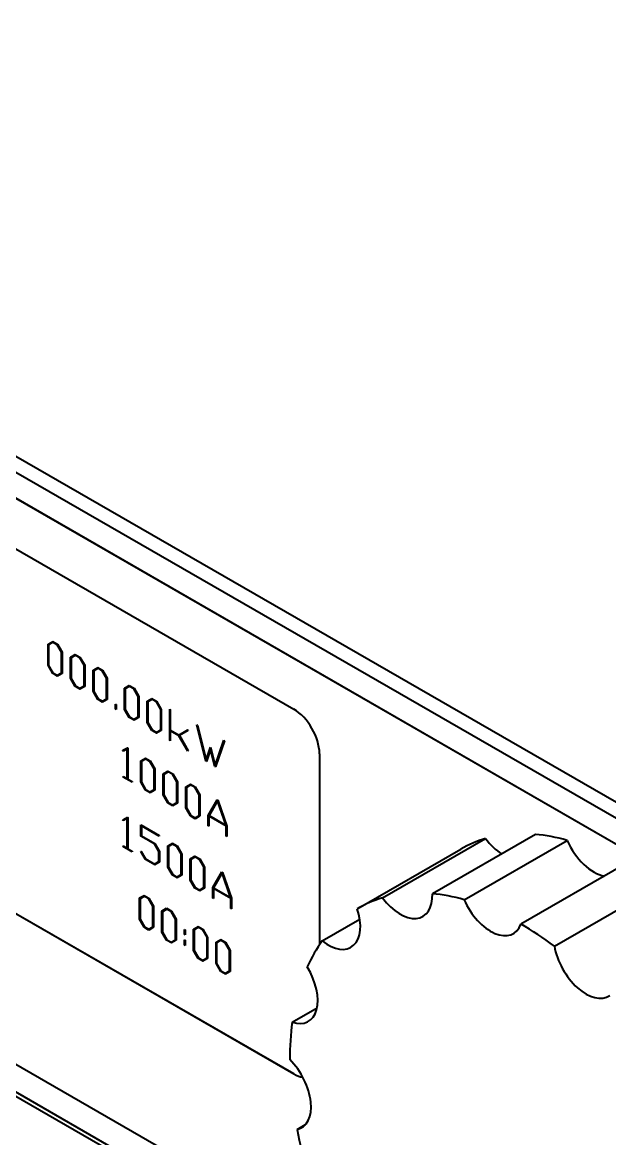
# Model space of a CAD drawing. Header units: inches. Extents: x 0 to 4752, y 0 to 3360.
# Drawn here: x 3830.48 to 3856.3, y 2551.53 to 2600.56 of the extents above; entities that cross this region are included whole.
import ezdxf

# ---------------------------------------------------------------- set-up
doc = ezdxf.new("R2010")
doc.units = ezdxf.units.IN
doc.header["$MEASUREMENT"] = 0
doc.layers.add('POWER SUPPLY CASE OUTLINE$0$가시적인 것(ISO)', color=3, linetype='Continuous', lineweight=40)
doc.layers.add('POWER SUPPLY CASE OUTLINE$0$가시적인 좁은 것(ISO)', color=3, linetype='Continuous', lineweight=35)

msp = doc.modelspace()

# ---------------------------------------------------------------- linework, layer by layer
at = {"layer": 'POWER SUPPLY CASE OUTLINE$0$가시적인 것(ISO)'}
for p, q in [((3757.11, 2623.593), (3974.334, 2498.503)), ((3972.979, 2498.565), (3757.905, 2622.417)), ((3846.761, 2543.844), (3757.11, 2595.47)), ((3757.905, 2595.209), (3846.513, 2544.183)), ((3856.948, 2564.249), (3808.245, 2592.295)), ((3808.251, 2592.298), (3856.954, 2564.252)), ((3809.037, 2589.615), (3842.413, 2570.395)), ((3842.413, 2554.371), (3809.037, 2573.591)), ((3809.043, 2573.594), (3842.419, 2554.375)), ((3831.615, 2573.247), (3831.821, 2573.366)), ((3831.621, 2573.25), (3831.615, 2573.247)), ((3831.615, 2572.32), (3831.615, 2573.247)), ((3831.621, 2573.25), (3831.821, 2573.366)), ((3831.621, 2572.323), (3831.621, 2573.25)), ((3831.831, 2573.331), (3831.642, 2573.22)), ((3831.642, 2573.22), (3831.642, 2572.316)), ((3831.821, 2573.366), (3832.029, 2573.247)), ((3831.837, 2573.334), (3831.831, 2573.331)), ((3832.019, 2573.222), (3831.831, 2573.331)), ((3832.025, 2573.226), (3831.837, 2573.334)), ((3832.025, 2573.226), (3832.019, 2573.222)), ((3832.209, 2572.893), (3832.019, 2573.222)), ((3832.215, 2572.897), (3832.025, 2573.226)), ((3832.029, 2573.247), (3832.235, 2572.89)), ((3832.215, 2572.897), (3832.209, 2572.893)), ((3832.209, 2571.989), (3832.209, 2572.893)), ((3832.215, 2571.993), (3832.215, 2572.897)), ((3832.235, 2572.89), (3832.235, 2571.963)), ((3832.605, 2572.677), (3832.811, 2572.796)), ((3832.611, 2572.68), (3832.605, 2572.677)), ((3832.605, 2571.75), (3832.605, 2572.677)), ((3832.611, 2572.68), (3832.811, 2572.796)), ((3832.611, 2571.753), (3832.611, 2572.68)), ((3832.821, 2572.761), (3832.632, 2572.65)), ((3832.632, 2572.65), (3832.632, 2571.746)), ((3832.811, 2572.796), (3833.019, 2572.677)), ((3832.827, 2572.764), (3832.821, 2572.761)), ((3833.009, 2572.652), (3832.821, 2572.761)), ((3833.015, 2572.656), (3832.827, 2572.764)), ((3833.015, 2572.656), (3833.009, 2572.652)), ((3833.199, 2572.323), (3833.009, 2572.652)), ((3833.205, 2572.327), (3833.015, 2572.656)), ((3833.019, 2572.677), (3833.225, 2572.32)), ((3831.621, 2572.323), (3831.615, 2572.32)), ((3831.821, 2571.964), (3831.615, 2572.32)), ((3831.827, 2571.967), (3831.621, 2572.323)), ((3831.642, 2572.316), (3831.831, 2571.988)), ((3833.205, 2572.327), (3833.199, 2572.323)), ((3833.199, 2571.419), (3833.199, 2572.323)), ((3833.205, 2571.422), (3833.205, 2572.327)), ((3833.225, 2572.32), (3833.225, 2571.393)), ((3833.595, 2572.107), (3833.801, 2572.226)), ((3833.601, 2572.11), (3833.595, 2572.107)), ((3833.595, 2571.18), (3833.595, 2572.107)), ((3833.601, 2572.11), (3833.801, 2572.226)), ((3833.601, 2571.183), (3833.601, 2572.11)), ((3833.811, 2572.191), (3833.622, 2572.08)), ((3833.622, 2572.08), (3833.622, 2571.176)), ((3833.801, 2572.226), (3834.009, 2572.107)), ((3833.817, 2572.194), (3833.811, 2572.191)), ((3833.999, 2572.082), (3833.811, 2572.191)), ((3834.005, 2572.086), (3833.817, 2572.194)), ((3834.005, 2572.086), (3833.999, 2572.082)), ((3834.189, 2571.753), (3833.999, 2572.082)), ((3834.195, 2571.756), (3834.005, 2572.086)), ((3834.009, 2572.107), (3834.215, 2571.75)), ((3831.827, 2571.967), (3831.821, 2571.964)), ((3832.029, 2571.844), (3831.821, 2571.964)), ((3832.035, 2571.848), (3831.827, 2571.967)), ((3831.831, 2571.988), (3832.019, 2571.88)), ((3832.019, 2571.88), (3832.209, 2571.989)), ((3832.235, 2571.963), (3832.029, 2571.844)), ((3832.035, 2571.848), (3832.029, 2571.844)), ((3832.215, 2571.993), (3832.209, 2571.989)), ((3832.611, 2571.753), (3832.605, 2571.75)), ((3832.811, 2571.394), (3832.605, 2571.75)), ((3832.817, 2571.397), (3832.611, 2571.753)), ((3832.632, 2571.746), (3832.821, 2571.418)), ((3834.195, 2571.756), (3834.189, 2571.753)), ((3834.189, 2570.849), (3834.189, 2571.753)), ((3834.195, 2570.852), (3834.195, 2571.756)), ((3834.215, 2571.75), (3834.215, 2570.823)), ((3832.817, 2571.397), (3832.811, 2571.394)), ((3833.019, 2571.274), (3832.811, 2571.394)), ((3833.025, 2571.278), (3832.817, 2571.397)), ((3832.821, 2571.418), (3833.009, 2571.31)), ((3833.009, 2571.31), (3833.199, 2571.419)), ((3833.225, 2571.393), (3833.019, 2571.274)), ((3833.025, 2571.278), (3833.019, 2571.274)), ((3833.205, 2571.422), (3833.199, 2571.419)), ((3833.601, 2571.183), (3833.595, 2571.18)), ((3833.801, 2570.824), (3833.595, 2571.18)), ((3833.807, 2570.827), (3833.601, 2571.183)), ((3833.622, 2571.176), (3833.811, 2570.848)), ((3834.981, 2571.309), (3835.187, 2571.428)), ((3834.987, 2571.312), (3834.981, 2571.309)), ((3834.981, 2570.381), (3834.981, 2571.309)), ((3834.987, 2571.312), (3835.187, 2571.428)), ((3834.987, 2570.385), (3834.987, 2571.312)), ((3835.197, 2571.392), (3835.008, 2571.282)), ((3835.008, 2571.282), (3835.008, 2570.378)), ((3835.187, 2571.428), (3835.395, 2571.308)), ((3835.203, 2571.396), (3835.197, 2571.392)), ((3835.385, 2571.284), (3835.197, 2571.392)), ((3835.391, 2571.287), (3835.203, 2571.396)), ((3835.391, 2571.287), (3835.385, 2571.284)), ((3835.575, 2570.955), (3835.385, 2571.284)), ((3835.581, 2570.958), (3835.391, 2571.287)), ((3835.395, 2571.308), (3835.601, 2570.952)), ((3833.807, 2570.827), (3833.801, 2570.824)), ((3834.009, 2570.704), (3833.801, 2570.824)), ((3834.015, 2570.707), (3833.807, 2570.827)), ((3833.811, 2570.848), (3833.999, 2570.74)), ((3833.999, 2570.74), (3834.189, 2570.849)), ((3834.215, 2570.823), (3834.009, 2570.704)), ((3834.015, 2570.707), (3834.009, 2570.704)), ((3834.195, 2570.852), (3834.189, 2570.849)), ((3834.585, 2570.615), (3834.612, 2570.6)), ((3834.585, 2570.386), (3834.585, 2570.615)), ((3834.591, 2570.39), (3834.591, 2570.612)), ((3834.612, 2570.6), (3834.612, 2570.371)), ((3835.581, 2570.958), (3835.575, 2570.955)), ((3835.575, 2570.051), (3835.575, 2570.955)), ((3835.581, 2570.054), (3835.581, 2570.958)), ((3835.601, 2570.952), (3835.601, 2570.024)), ((3835.971, 2570.739), (3836.177, 2570.858)), ((3835.977, 2570.742), (3835.971, 2570.739)), ((3835.971, 2569.811), (3835.971, 2570.739)), ((3835.977, 2570.742), (3836.177, 2570.858)), ((3835.977, 2569.815), (3835.977, 2570.742)), ((3836.187, 2570.822), (3835.998, 2570.712)), ((3835.998, 2570.712), (3835.998, 2569.807)), ((3836.177, 2570.858), (3836.385, 2570.738)), ((3836.193, 2570.826), (3836.187, 2570.822)), ((3836.375, 2570.714), (3836.187, 2570.822)), ((3836.381, 2570.717), (3836.193, 2570.826)), ((3836.381, 2570.717), (3836.375, 2570.714)), ((3836.565, 2570.385), (3836.375, 2570.714)), ((3836.571, 2570.388), (3836.381, 2570.717)), ((3836.385, 2570.738), (3836.591, 2570.382)), ((3834.591, 2570.39), (3834.585, 2570.386)), ((3834.612, 2570.371), (3834.585, 2570.386)), ((3834.612, 2570.377), (3834.591, 2570.39)), ((3834.987, 2570.385), (3834.981, 2570.381)), ((3835.187, 2570.026), (3834.981, 2570.381)), ((3835.193, 2570.029), (3834.987, 2570.385)), ((3835.008, 2570.378), (3835.197, 2570.05)), ((3835.197, 2570.05), (3835.385, 2569.942)), ((3835.385, 2569.942), (3835.575, 2570.051)), ((3835.581, 2570.054), (3835.575, 2570.051)), ((3836.571, 2570.388), (3836.565, 2570.385)), ((3836.565, 2569.481), (3836.565, 2570.385)), ((3836.571, 2569.484), (3836.571, 2570.388)), ((3836.591, 2570.382), (3836.591, 2569.454)), ((3836.961, 2569.018), (3836.961, 2570.392)), ((3836.961, 2570.392), (3836.988, 2570.376)), ((3836.967, 2569.021), (3836.967, 2570.388)), ((3836.988, 2570.376), (3836.988, 2569.476)), ((3835.193, 2570.029), (3835.187, 2570.026)), ((3835.395, 2569.906), (3835.187, 2570.026)), ((3835.401, 2569.909), (3835.193, 2570.029)), ((3835.601, 2570.024), (3835.395, 2569.906)), ((3835.401, 2569.909), (3835.395, 2569.906)), ((3835.977, 2569.815), (3835.971, 2569.811)), ((3836.177, 2569.456), (3835.971, 2569.811)), ((3836.183, 2569.459), (3835.977, 2569.815)), ((3835.998, 2569.807), (3836.187, 2569.48)), ((3838.149, 2569.701), (3838.176, 2569.697)), ((3838.545, 2568.106), (3838.149, 2569.701)), ((3838.551, 2568.109), (3838.156, 2569.7)), ((3838.176, 2569.697), (3838.558, 2568.147)), ((3836.183, 2569.459), (3836.177, 2569.456)), ((3836.385, 2569.336), (3836.177, 2569.456)), ((3836.391, 2569.339), (3836.183, 2569.459)), ((3836.187, 2569.48), (3836.375, 2569.372)), ((3836.375, 2569.372), (3836.565, 2569.481)), ((3836.591, 2569.454), (3836.385, 2569.336)), ((3836.391, 2569.339), (3836.385, 2569.336)), ((3836.571, 2569.484), (3836.565, 2569.481)), ((3836.988, 2569.476), (3837.365, 2569.258)), ((3836.994, 2569.449), (3836.988, 2569.445)), ((3837.365, 2569.228), (3836.988, 2569.445)), ((3836.988, 2569.445), (3836.988, 2569.003)), ((3837.371, 2569.232), (3836.994, 2569.449)), ((3837.365, 2569.258), (3837.756, 2569.488)), ((3837.371, 2569.262), (3837.365, 2569.258)), ((3837.371, 2569.232), (3837.365, 2569.228)), ((3837.756, 2568.55), (3837.365, 2569.228)), ((3837.371, 2569.262), (3837.756, 2569.488)), ((3837.762, 2568.553), (3837.371, 2569.232)), ((3837.775, 2569.454), (3837.388, 2569.23)), ((3837.388, 2569.23), (3837.775, 2568.561)), ((3837.756, 2569.488), (3837.775, 2569.454)), ((3834.9, 2568.585), (3835.103, 2568.701)), ((3834.92, 2568.551), (3834.9, 2568.585)), ((3834.925, 2568.554), (3834.905, 2568.588)), ((3835.095, 2568.654), (3834.92, 2568.551)), ((3835.1, 2568.658), (3835.095, 2568.654)), ((3835.095, 2567.333), (3835.095, 2568.654)), ((3835.1, 2567.336), (3835.1, 2568.658)), ((3835.103, 2568.701), (3835.121, 2568.69)), ((3835.121, 2568.69), (3835.121, 2567.318)), ((3836.967, 2569.021), (3836.961, 2569.018)), ((3836.988, 2569.003), (3836.961, 2569.018)), ((3836.988, 2569.009), (3836.967, 2569.021)), ((3838.558, 2568.147), (3838.755, 2568.719)), ((3838.564, 2568.15), (3838.757, 2568.712)), ((3838.755, 2568.623), (3838.572, 2568.091)), ((3838.755, 2568.719), (3838.954, 2567.919)), ((3838.761, 2568.627), (3838.755, 2568.623)), ((3838.94, 2567.879), (3838.755, 2568.623)), ((3838.946, 2567.882), (3838.761, 2568.627)), ((3838.954, 2567.919), (3839.336, 2569.029)), ((3838.96, 2567.922), (3839.339, 2569.025)), ((3839.363, 2569.002), (3838.967, 2567.863)), ((3839.336, 2569.029), (3839.363, 2569.002)), ((3835.689, 2568.125), (3835.895, 2568.245)), ((3835.694, 2568.128), (3835.689, 2568.125)), ((3835.689, 2567.198), (3835.689, 2568.125)), ((3835.694, 2568.128), (3835.895, 2568.245)), ((3835.694, 2567.201), (3835.694, 2568.128)), ((3835.905, 2568.209), (3835.716, 2568.098)), ((3835.716, 2568.098), (3835.716, 2567.194)), ((3835.895, 2568.245), (3836.103, 2568.125)), ((3835.91, 2568.212), (3835.905, 2568.209)), ((3836.093, 2568.101), (3835.905, 2568.209)), ((3836.098, 2568.104), (3835.91, 2568.212)), ((3836.098, 2568.104), (3836.093, 2568.101)), ((3836.283, 2567.772), (3836.093, 2568.101)), ((3836.288, 2567.775), (3836.098, 2568.104)), ((3836.103, 2568.125), (3836.309, 2567.768)), ((3837.775, 2568.561), (3837.756, 2568.55)), ((3838.551, 2568.109), (3838.545, 2568.106)), ((3838.572, 2568.091), (3838.545, 2568.106)), ((3838.574, 2568.096), (3838.551, 2568.109)), ((3838.564, 2568.15), (3838.558, 2568.147)), ((3843.544, 2568.436), (3843.544, 2560.042)), ((3836.288, 2567.775), (3836.283, 2567.772)), ((3836.283, 2566.867), (3836.283, 2567.772)), ((3836.288, 2566.871), (3836.288, 2567.775)), ((3836.309, 2567.768), (3836.309, 2566.841)), ((3836.679, 2567.555), (3836.885, 2567.675)), ((3836.684, 2567.558), (3836.885, 2567.675)), ((3836.895, 2567.639), (3836.706, 2567.528)), ((3836.885, 2567.675), (3837.092, 2567.555)), ((3836.9, 2567.642), (3836.895, 2567.639)), ((3837.082, 2567.531), (3836.895, 2567.639)), ((3837.088, 2567.534), (3836.9, 2567.642)), ((3838.946, 2567.882), (3838.94, 2567.879)), ((3838.967, 2567.863), (3838.94, 2567.879)), ((3838.969, 2567.869), (3838.946, 2567.882)), ((3838.96, 2567.922), (3838.954, 2567.919)), ((3808.245, 2567.441), (3844.343, 2546.654)), ((3834.91, 2567.41), (3834.91, 2567.44)), ((3834.91, 2567.44), (3835.095, 2567.333)), ((3834.915, 2567.413), (3834.91, 2567.41)), ((3835.306, 2567.181), (3834.91, 2567.41)), ((3834.915, 2567.413), (3834.915, 2567.436)), ((3835.306, 2567.188), (3834.915, 2567.413)), ((3835.1, 2567.336), (3835.095, 2567.333)), ((3835.121, 2567.318), (3835.306, 2567.212)), ((3835.306, 2567.212), (3835.306, 2567.181)), ((3835.694, 2567.201), (3835.689, 2567.198)), ((3835.895, 2566.842), (3835.689, 2567.198)), ((3835.9, 2566.846), (3835.694, 2567.201)), ((3835.716, 2567.194), (3835.905, 2566.867)), ((3836.684, 2567.558), (3836.679, 2567.555)), ((3836.679, 2566.628), (3836.679, 2567.555)), ((3836.684, 2566.631), (3836.684, 2567.558)), ((3836.706, 2567.528), (3836.706, 2566.624)), ((3837.088, 2567.534), (3837.082, 2567.531)), ((3837.272, 2567.201), (3837.082, 2567.531)), ((3837.278, 2567.205), (3837.088, 2567.534)), ((3837.092, 2567.555), (3837.298, 2567.198)), ((3837.278, 2567.205), (3837.272, 2567.201)), ((3837.272, 2566.297), (3837.272, 2567.201)), ((3837.278, 2566.301), (3837.278, 2567.205)), ((3837.298, 2567.198), (3837.298, 2566.271)), ((3837.668, 2566.985), (3837.874, 2567.105)), ((3837.674, 2566.988), (3837.874, 2567.105)), ((3837.874, 2567.105), (3838.082, 2566.985)), ((3835.9, 2566.846), (3835.895, 2566.842)), ((3836.103, 2566.723), (3835.895, 2566.842)), ((3836.108, 2566.726), (3835.9, 2566.846)), ((3835.905, 2566.867), (3836.093, 2566.758)), ((3836.093, 2566.758), (3836.283, 2566.867)), ((3836.309, 2566.841), (3836.103, 2566.723)), ((3836.108, 2566.726), (3836.103, 2566.723)), ((3836.288, 2566.871), (3836.283, 2566.867)), ((3836.684, 2566.631), (3836.679, 2566.628)), ((3836.885, 2566.272), (3836.679, 2566.628)), ((3836.89, 2566.275), (3836.684, 2566.631)), ((3836.706, 2566.624), (3836.895, 2566.297)), ((3837.674, 2566.988), (3837.668, 2566.985)), ((3837.668, 2566.058), (3837.668, 2566.985)), ((3837.674, 2566.061), (3837.674, 2566.988)), ((3837.884, 2567.069), (3837.695, 2566.958)), ((3837.695, 2566.958), (3837.695, 2566.054)), ((3837.89, 2567.072), (3837.884, 2567.069)), ((3838.072, 2566.96), (3837.884, 2567.069)), ((3838.078, 2566.964), (3837.89, 2567.072)), ((3838.078, 2566.964), (3838.072, 2566.96)), ((3838.262, 2566.631), (3838.072, 2566.96)), ((3838.268, 2566.635), (3838.078, 2566.964)), ((3838.082, 2566.985), (3838.288, 2566.628)), ((3838.268, 2566.635), (3838.262, 2566.631)), ((3838.262, 2565.727), (3838.262, 2566.631)), ((3838.268, 2565.731), (3838.268, 2566.635)), ((3838.288, 2566.628), (3838.288, 2565.701)), ((3836.89, 2566.275), (3836.885, 2566.272)), ((3837.092, 2566.152), (3836.885, 2566.272)), ((3837.098, 2566.156), (3836.89, 2566.275)), ((3836.895, 2566.297), (3837.082, 2566.188)), ((3837.082, 2566.188), (3837.272, 2566.297)), ((3837.298, 2566.271), (3837.092, 2566.152)), ((3837.098, 2566.156), (3837.092, 2566.152)), ((3837.278, 2566.301), (3837.272, 2566.297)), ((3838.658, 2565.726), (3839.052, 2566.411)), ((3838.664, 2565.729), (3839.055, 2566.41)), ((3839.067, 2566.368), (3838.693, 2565.717)), ((3839.052, 2566.411), (3839.083, 2566.393)), ((3839.073, 2566.371), (3839.067, 2566.368)), ((3839.442, 2565.286), (3839.067, 2566.368)), ((3839.448, 2565.289), (3839.073, 2566.371)), ((3839.083, 2566.393), (3839.476, 2565.255)), ((3834.9, 2565.531), (3835.103, 2565.647)), ((3835.103, 2565.647), (3835.121, 2565.636)), ((3835.121, 2565.636), (3835.121, 2564.264)), ((3837.674, 2566.061), (3837.668, 2566.058)), ((3837.874, 2565.702), (3837.668, 2566.058)), ((3837.88, 2565.705), (3837.674, 2566.061)), ((3837.695, 2566.054), (3837.884, 2565.726)), ((3837.88, 2565.705), (3837.874, 2565.702)), ((3838.082, 2565.582), (3837.874, 2565.702)), ((3838.088, 2565.586), (3837.88, 2565.705)), ((3837.884, 2565.726), (3838.072, 2565.618)), ((3838.072, 2565.618), (3838.262, 2565.727)), ((3838.288, 2565.701), (3838.082, 2565.582)), ((3838.268, 2565.731), (3838.262, 2565.727)), ((3838.664, 2565.729), (3838.658, 2565.726)), ((3838.658, 2565.265), (3838.658, 2565.726)), ((3838.664, 2565.268), (3838.664, 2565.729)), ((3838.691, 2565.695), (3838.685, 2565.692)), ((3838.685, 2565.692), (3838.685, 2565.249)), ((3839.45, 2565.251), (3838.685, 2565.692)), ((3839.456, 2565.255), (3838.691, 2565.695)), ((3838.693, 2565.717), (3839.442, 2565.286)), ((3834.92, 2565.497), (3834.9, 2565.531)), ((3834.925, 2565.5), (3834.905, 2565.535)), ((3835.095, 2565.601), (3834.92, 2565.497)), ((3835.1, 2565.604), (3835.095, 2565.601)), ((3835.095, 2564.279), (3835.095, 2565.601)), ((3835.1, 2564.282), (3835.1, 2565.604)), ((3835.689, 2565.309), (3836.494, 2564.846)), ((3835.689, 2564.822), (3835.689, 2565.309)), ((3835.694, 2564.825), (3835.694, 2565.306)), ((3835.721, 2565.267), (3835.716, 2565.264)), ((3836.494, 2564.816), (3835.716, 2565.264)), ((3835.716, 2565.264), (3835.716, 2564.836)), ((3836.494, 2564.822), (3835.721, 2565.267)), ((3838.088, 2565.586), (3838.082, 2565.582)), ((3838.664, 2565.268), (3838.658, 2565.265)), ((3838.685, 2565.249), (3838.658, 2565.265)), ((3838.685, 2565.256), (3838.664, 2565.268)), ((3839.448, 2565.289), (3839.442, 2565.286)), ((3839.456, 2565.255), (3839.45, 2565.251)), ((3839.45, 2564.809), (3839.45, 2565.251)), ((3839.456, 2564.812), (3839.456, 2565.255)), ((3839.476, 2565.255), (3839.476, 2564.794)), ((3835.694, 2564.825), (3835.689, 2564.822)), ((3836.291, 2564.475), (3835.689, 2564.822)), ((3836.296, 2564.478), (3835.694, 2564.825)), ((3835.716, 2564.836), (3836.301, 2564.499)), ((3836.494, 2564.846), (3836.494, 2564.816)), ((3839.456, 2564.812), (3839.45, 2564.809)), ((3839.476, 2564.794), (3839.45, 2564.809)), ((3839.476, 2564.8), (3839.456, 2564.812)), ((3846.319, 2562.104), (3850.844, 2564.71)), ((3853.031, 2564.894), (3848.506, 2562.288)), ((3834.91, 2564.386), (3835.095, 2564.279)), ((3834.91, 2564.356), (3834.91, 2564.386)), ((3834.915, 2564.359), (3834.91, 2564.356)), ((3835.306, 2564.128), (3834.91, 2564.356)), ((3834.915, 2564.359), (3834.915, 2564.382)), ((3835.306, 2564.134), (3834.915, 2564.359)), ((3835.1, 2564.282), (3835.095, 2564.279)), ((3835.121, 2564.264), (3835.306, 2564.158)), ((3835.306, 2564.158), (3835.306, 2564.128)), ((3836.296, 2564.478), (3836.291, 2564.475)), ((3836.481, 2564.147), (3836.291, 2564.475)), ((3836.486, 2564.15), (3836.296, 2564.478)), ((3836.301, 2564.499), (3836.507, 2564.142)), ((3836.486, 2564.15), (3836.481, 2564.147)), ((3836.486, 2563.703), (3836.486, 2564.15)), ((3836.877, 2564.387), (3837.082, 2564.507)), ((3836.882, 2564.39), (3836.877, 2564.387)), ((3836.877, 2563.46), (3836.877, 2564.387)), ((3836.882, 2564.39), (3837.083, 2564.507)), ((3836.882, 2563.463), (3836.882, 2564.39)), ((3837.092, 2564.471), (3836.904, 2564.36)), ((3836.904, 2564.36), (3836.904, 2563.456)), ((3837.082, 2564.507), (3837.29, 2564.387)), ((3837.098, 2564.474), (3837.092, 2564.471)), ((3837.28, 2564.363), (3837.092, 2564.471)), ((3837.286, 2564.366), (3837.098, 2564.474)), ((3837.286, 2564.366), (3837.28, 2564.363)), ((3837.47, 2564.034), (3837.28, 2564.363)), ((3837.476, 2564.037), (3837.286, 2564.366)), ((3837.29, 2564.387), (3837.496, 2564.03)), ((3845.237, 2561.645), (3849.762, 2564.251)), ((3849.902, 2562.023), (3854.428, 2564.63)), ((3835.692, 2564.138), (3835.712, 2564.148)), ((3835.895, 2563.788), (3835.692, 2564.138)), ((3835.9, 2563.792), (3835.697, 2564.141)), ((3835.712, 2564.148), (3835.905, 2563.813)), ((3835.9, 2563.792), (3835.895, 2563.788)), ((3836.301, 2563.555), (3835.895, 2563.788)), ((3836.306, 2563.558), (3835.9, 2563.792)), ((3835.905, 2563.813), (3836.291, 2563.59)), ((3836.291, 2563.59), (3836.481, 2563.7)), ((3836.507, 2563.673), (3836.301, 2563.555)), ((3836.481, 2563.7), (3836.481, 2564.147)), ((3836.486, 2563.703), (3836.481, 2563.7)), ((3836.507, 2564.142), (3836.507, 2563.673)), ((3837.476, 2564.037), (3837.47, 2564.034)), ((3837.47, 2563.129), (3837.47, 2564.034)), ((3837.476, 2563.133), (3837.476, 2564.037)), ((3837.496, 2564.03), (3837.496, 2563.103)), ((3837.866, 2563.817), (3838.072, 2563.937)), ((3837.872, 2563.82), (3837.866, 2563.817)), ((3837.866, 2562.89), (3837.866, 2563.817)), ((3837.872, 2563.82), (3838.072, 2563.937)), ((3837.872, 2562.893), (3837.872, 2563.82)), ((3838.082, 2563.901), (3837.893, 2563.79)), ((3837.893, 2563.79), (3837.893, 2562.886)), ((3838.072, 2563.937), (3838.28, 2563.817)), ((3838.088, 2563.904), (3838.082, 2563.901)), ((3838.27, 2563.793), (3838.082, 2563.901)), ((3838.276, 2563.796), (3838.088, 2563.904)), ((3838.276, 2563.796), (3838.27, 2563.793)), ((3838.46, 2563.463), (3838.27, 2563.793)), ((3838.466, 2563.467), (3838.276, 2563.796)), ((3838.28, 2563.817), (3838.486, 2563.46)), ((3836.306, 2563.558), (3836.301, 2563.555)), ((3836.882, 2563.463), (3836.877, 2563.46)), ((3837.082, 2563.104), (3836.877, 2563.46)), ((3837.088, 2563.108), (3836.882, 2563.463)), ((3836.904, 2563.456), (3837.092, 2563.129)), ((3838.466, 2563.467), (3838.46, 2563.463)), ((3838.46, 2562.559), (3838.46, 2563.463)), ((3838.466, 2562.563), (3838.466, 2563.467)), ((3838.486, 2563.46), (3838.486, 2562.533)), ((3838.856, 2562.558), (3839.25, 2563.243)), ((3838.862, 2562.561), (3839.253, 2563.242)), ((3839.265, 2563.2), (3838.891, 2562.549)), ((3839.25, 2563.243), (3839.281, 2563.225)), ((3839.271, 2563.203), (3839.265, 2563.2)), ((3839.64, 2562.118), (3839.265, 2563.2)), ((3839.646, 2562.121), (3839.271, 2563.203)), ((3839.281, 2563.225), (3839.674, 2562.087)), ((3856.926, 2563.557), (3852.4, 2560.951)), ((3837.088, 2563.108), (3837.082, 2563.104)), ((3837.29, 2562.985), (3837.082, 2563.104)), ((3837.296, 2562.988), (3837.088, 2563.108)), ((3837.092, 2563.129), (3837.28, 2563.02)), ((3837.28, 2563.02), (3837.47, 2563.129)), ((3837.496, 2563.103), (3837.29, 2562.985)), ((3837.296, 2562.988), (3837.29, 2562.985)), ((3837.476, 2563.133), (3837.47, 2563.129)), ((3837.872, 2562.893), (3837.866, 2562.89)), ((3838.072, 2562.534), (3837.866, 2562.89)), ((3838.078, 2562.537), (3837.872, 2562.893)), ((3837.893, 2562.886), (3838.082, 2562.559)), ((3835.631, 2562.097), (3835.837, 2562.216)), ((3835.637, 2562.1), (3835.837, 2562.216)), ((3835.837, 2562.216), (3836.045, 2562.096)), ((3838.078, 2562.537), (3838.072, 2562.534)), ((3838.28, 2562.414), (3838.072, 2562.534)), ((3838.286, 2562.418), (3838.078, 2562.537)), ((3838.082, 2562.559), (3838.27, 2562.45)), ((3838.27, 2562.45), (3838.46, 2562.559)), ((3838.486, 2562.533), (3838.28, 2562.414)), ((3838.286, 2562.418), (3838.28, 2562.414)), ((3838.466, 2562.563), (3838.46, 2562.559)), ((3838.862, 2562.561), (3838.856, 2562.558)), ((3838.856, 2562.097), (3838.856, 2562.558)), ((3838.862, 2562.1), (3838.862, 2562.561)), ((3838.889, 2562.527), (3838.883, 2562.524)), ((3838.883, 2562.524), (3838.883, 2562.081)), ((3839.648, 2562.083), (3838.883, 2562.524)), ((3839.654, 2562.087), (3838.889, 2562.527)), ((3838.891, 2562.549), (3839.64, 2562.118)), ((3853.869, 2559.986), (3858.395, 2562.592)), ((3835.637, 2562.1), (3835.631, 2562.097)), ((3835.631, 2561.169), (3835.631, 2562.097)), ((3835.637, 2561.173), (3835.637, 2562.1)), ((3835.847, 2562.18), (3835.658, 2562.07)), ((3835.658, 2562.07), (3835.658, 2561.165)), ((3835.853, 2562.184), (3835.847, 2562.18)), ((3836.035, 2562.072), (3835.847, 2562.18)), ((3836.041, 2562.075), (3835.853, 2562.184)), ((3836.041, 2562.075), (3836.035, 2562.072)), ((3836.225, 2561.743), (3836.035, 2562.072)), ((3836.231, 2561.746), (3836.041, 2562.075)), ((3836.045, 2562.096), (3836.251, 2561.74)), ((3836.231, 2561.746), (3836.225, 2561.743)), ((3836.225, 2560.839), (3836.225, 2561.743)), ((3836.231, 2560.842), (3836.231, 2561.746)), ((3836.251, 2561.74), (3836.251, 2560.812)), ((3838.862, 2562.1), (3838.856, 2562.097)), ((3838.883, 2562.081), (3838.856, 2562.097)), ((3838.883, 2562.088), (3838.862, 2562.1)), ((3839.646, 2562.121), (3839.64, 2562.118)), ((3839.654, 2562.087), (3839.648, 2562.083)), ((3839.648, 2561.641), (3839.648, 2562.083)), ((3839.654, 2561.644), (3839.654, 2562.087)), ((3839.674, 2562.087), (3839.674, 2561.626)), ((3836.621, 2561.527), (3836.827, 2561.646)), ((3836.627, 2561.53), (3836.621, 2561.527)), ((3836.621, 2560.599), (3836.621, 2561.527)), ((3836.627, 2561.53), (3836.827, 2561.646)), ((3836.627, 2560.603), (3836.627, 2561.53)), ((3836.837, 2561.61), (3836.648, 2561.499)), ((3836.648, 2561.499), (3836.648, 2560.595)), ((3836.827, 2561.646), (3837.035, 2561.526)), ((3836.843, 2561.614), (3836.837, 2561.61)), ((3837.025, 2561.502), (3836.837, 2561.61)), ((3837.031, 2561.505), (3836.843, 2561.614)), ((3837.031, 2561.505), (3837.025, 2561.502)), ((3837.215, 2561.173), (3837.025, 2561.502)), ((3837.221, 2561.176), (3837.031, 2561.505)), ((3837.035, 2561.526), (3837.241, 2561.17)), ((3839.654, 2561.644), (3839.648, 2561.641)), ((3839.674, 2561.626), (3839.648, 2561.641)), ((3839.674, 2561.632), (3839.654, 2561.644)), ((3835.637, 2561.173), (3835.631, 2561.169)), ((3835.837, 2560.814), (3835.631, 2561.169)), ((3835.843, 2560.817), (3835.637, 2561.173)), ((3835.658, 2561.165), (3835.847, 2560.838)), ((3835.843, 2560.817), (3835.837, 2560.814)), ((3836.045, 2560.694), (3835.837, 2560.814)), ((3836.051, 2560.697), (3835.843, 2560.817)), ((3835.847, 2560.838), (3836.035, 2560.73)), ((3836.035, 2560.73), (3836.225, 2560.839)), ((3836.251, 2560.812), (3836.045, 2560.694)), ((3836.231, 2560.842), (3836.225, 2560.839)), ((3837.221, 2561.176), (3837.215, 2561.173)), ((3837.215, 2560.269), (3837.215, 2561.173)), ((3837.221, 2560.272), (3837.221, 2561.176)), ((3837.241, 2561.17), (3837.241, 2560.242)), ((3837.611, 2560.493), (3837.611, 2560.721)), ((3837.611, 2560.721), (3837.638, 2560.705)), ((3837.617, 2560.496), (3837.617, 2560.717)), ((3838.007, 2560.728), (3838.213, 2560.848)), ((3838.013, 2560.732), (3838.007, 2560.728)), ((3838.007, 2559.801), (3838.007, 2560.728)), ((3838.013, 2560.732), (3838.213, 2560.848)), ((3838.013, 2559.805), (3838.013, 2560.732)), ((3838.223, 2560.812), (3838.034, 2560.701)), ((3838.213, 2560.848), (3838.421, 2560.728)), ((3838.229, 2560.815), (3838.223, 2560.812)), ((3838.411, 2560.704), (3838.223, 2560.812)), ((3838.417, 2560.707), (3838.229, 2560.815)), ((3838.421, 2560.728), (3838.627, 2560.371)), ((3843.664, 2560.214), (3845.317, 2561.166)), ((3836.051, 2560.697), (3836.045, 2560.694)), ((3836.627, 2560.603), (3836.621, 2560.599)), ((3836.827, 2560.244), (3836.621, 2560.599)), ((3836.833, 2560.247), (3836.627, 2560.603)), ((3836.648, 2560.595), (3836.837, 2560.268)), ((3836.833, 2560.247), (3836.827, 2560.244)), ((3837.035, 2560.124), (3836.827, 2560.244)), ((3837.041, 2560.127), (3836.833, 2560.247)), ((3836.837, 2560.268), (3837.025, 2560.16)), ((3837.025, 2560.16), (3837.215, 2560.269)), ((3837.241, 2560.242), (3837.035, 2560.124)), ((3837.221, 2560.272), (3837.215, 2560.269)), ((3837.617, 2560.496), (3837.611, 2560.493)), ((3837.638, 2560.477), (3837.611, 2560.493)), ((3837.611, 2560.264), (3837.638, 2560.248)), ((3837.611, 2560.035), (3837.611, 2560.264)), ((3837.638, 2560.484), (3837.617, 2560.496)), ((3837.617, 2560.038), (3837.617, 2560.261)), ((3837.638, 2560.705), (3837.638, 2560.477)), ((3837.638, 2560.248), (3837.638, 2560.02)), ((3838.034, 2560.701), (3838.034, 2559.797)), ((3838.417, 2560.707), (3838.411, 2560.704)), ((3838.601, 2560.375), (3838.411, 2560.704)), ((3838.607, 2560.378), (3838.417, 2560.707)), ((3838.607, 2560.378), (3838.601, 2560.375)), ((3838.601, 2559.471), (3838.601, 2560.375)), ((3838.607, 2559.474), (3838.607, 2560.378)), ((3838.627, 2560.371), (3838.627, 2559.444)), ((3838.997, 2560.158), (3839.203, 2560.278)), ((3839.003, 2560.162), (3839.203, 2560.278)), ((3839.213, 2560.242), (3839.024, 2560.131)), ((3839.203, 2560.278), (3839.411, 2560.158)), ((3839.219, 2560.245), (3839.213, 2560.242)), ((3839.401, 2560.134), (3839.213, 2560.242)), ((3839.407, 2560.137), (3839.219, 2560.245)), ((3837.041, 2560.127), (3837.035, 2560.124)), ((3837.617, 2560.038), (3837.611, 2560.035)), ((3837.638, 2560.02), (3837.611, 2560.035)), ((3837.638, 2560.026), (3837.617, 2560.038)), ((3838.013, 2559.805), (3838.007, 2559.801)), ((3838.213, 2559.446), (3838.007, 2559.801)), ((3838.219, 2559.449), (3838.013, 2559.805)), ((3838.034, 2559.797), (3838.223, 2559.47)), ((3839.003, 2560.162), (3838.997, 2560.158)), ((3838.997, 2559.231), (3838.997, 2560.158)), ((3839.003, 2559.234), (3839.003, 2560.162)), ((3839.024, 2560.131), (3839.024, 2559.227)), ((3839.407, 2560.137), (3839.401, 2560.134)), ((3839.591, 2559.805), (3839.401, 2560.134)), ((3839.597, 2559.808), (3839.407, 2560.137)), ((3839.411, 2560.158), (3839.617, 2559.801)), ((3839.597, 2559.808), (3839.591, 2559.805)), ((3839.591, 2558.901), (3839.591, 2559.805)), ((3839.597, 2558.904), (3839.597, 2559.808)), ((3839.617, 2559.801), (3839.617, 2558.874)), ((3838.219, 2559.449), (3838.213, 2559.446)), ((3838.421, 2559.326), (3838.213, 2559.446)), ((3838.427, 2559.329), (3838.219, 2559.449)), ((3838.223, 2559.47), (3838.411, 2559.362)), ((3838.411, 2559.362), (3838.601, 2559.471)), ((3838.627, 2559.444), (3838.421, 2559.326)), ((3838.427, 2559.329), (3838.421, 2559.326)), ((3838.607, 2559.474), (3838.601, 2559.471)), ((3839.003, 2559.234), (3838.997, 2559.231)), ((3839.203, 2558.876), (3838.997, 2559.231)), ((3839.209, 2558.879), (3839.003, 2559.234)), ((3839.024, 2559.227), (3839.213, 2558.9)), ((3839.209, 2558.879), (3839.203, 2558.876)), ((3839.411, 2558.756), (3839.203, 2558.876)), ((3839.417, 2558.759), (3839.209, 2558.879)), ((3839.213, 2558.9), (3839.401, 2558.792)), ((3839.401, 2558.792), (3839.591, 2558.901)), ((3839.617, 2558.874), (3839.411, 2558.756)), ((3839.417, 2558.759), (3839.411, 2558.756)), ((3839.597, 2558.904), (3839.591, 2558.901)), ((3842.344, 2556.643), (3843.437, 2557.272)), ((3842.557, 2551.933), (3842.925, 2552.145))]:
    msp.add_line(p, q, dxfattribs=at)
for centre, major_axis, start_param, end_param in [((3842.413, 2569.087), (0.798, -1.387), 0.787332, 2.358128), ((3856.948, 2551.772), (-7.186, 12.479), 6.142556, 6.283185), ((3851.618, 2565.632), (0.998, -1.733), 4.920449, 5.449665), ((3856.948, 2551.772), (-7.186, 12.479), 5.749856, 5.894599), ((3855.596, 2564.878), (0.998, -1.733), 4.52775, 5.842364), ((3847.093, 2563.026), (0.998, -1.733), 4.920449, 7.116706), ((3852.423, 2549.166), (-7.186, 12.479), 5.749856, 5.894599), ((3852.423, 2549.166), (-7.186, 12.479), 6.142556, 6.287299), ((3851.07, 2562.272), (0.998, -1.733), 4.52775, 6.724007), ((3843.927, 2561.67), (0.998, -1.733), 5.313148, 7.509405), ((3852.423, 2549.166), (7.186, -12.479), 2.215565, 2.360308), ((3852.423, 2549.166), (-7.186, 12.479), 0.252069, 0.396812), ((3855.254, 2559.523), (0.998, -1.733), 4.135051, 6.331308), ((3842.054, 2558.41), (0.998, -1.733), 5.705847, 7.902104), ((3852.423, 2549.166), (-7.186, 12.479), 0.644768, 0.789511), ((3841.76, 2553.742), (0.998, -1.733), 6.098546, 8.294803), ((3842.413, 2555.679), (-0.798, 1.387), 2.358128, 2.720735), ((3842.419, 2555.683), (0.798, -1.387), 5.499721, 5.854762), ((3852.423, 2549.166), (-7.186, 12.479), 1.037467, 1.18221)]:
    msp.add_ellipse(centre, major_axis=major_axis, ratio=0.578093, start_param=start_param, end_param=end_param, dxfattribs=at)
at = {"layer": 'POWER SUPPLY CASE OUTLINE$0$가시적인 좁은 것(ISO)'}
msp.add_line((3842.419, 2554.375), (3842.413, 2554.371), dxfattribs=at)

doc.saveas('drawing.dxf')
